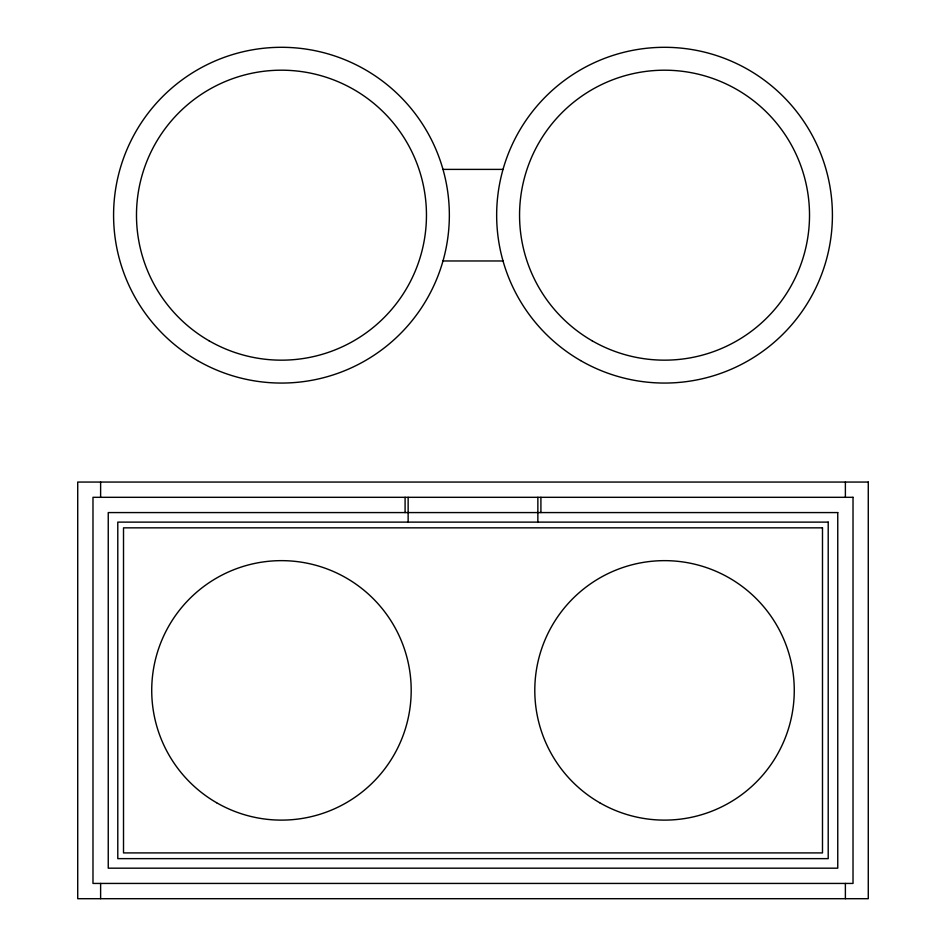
<?xml version="1.0" encoding="UTF-8"?>
<svg xmlns="http://www.w3.org/2000/svg" width="946" height="946" viewBox="0 0 946 946"><rect width="100%" height="100%" fill="white"/><g stroke="black" fill="none" stroke-linecap="round" stroke-linejoin="round"><path stroke-width="1.42" d="M442.976 169.393L503.024 169.393M442.976 260.966L503.024 260.966M845.381 482.058L845.381 497.312M845.381 883.434L845.381 898.7M540.911 497.312L540.911 512.578M537.86 497.312L537.86 522.121M408.14 497.312L408.14 522.121M405.089 497.312L405.089 512.578M100.619 482.058L100.619 497.312M100.619 883.434L100.619 898.7M868.274 482.058L77.726 482.058L77.726 898.7L868.274 898.7L868.274 482.058M853.02 497.312L92.98 497.312L92.98 883.434L853.02 883.434L853.02 497.312M837.754 512.578L108.246 512.578L108.246 868.18L837.754 868.18L837.754 512.578M828.211 522.121L117.789 522.121L117.789 858.637L828.211 858.637L828.211 522.121M822.488 527.844L123.512 527.844L123.512 852.914L822.488 852.914L822.488 527.844M216.599 802.728A129.72 129.72 0 0 0 411.191 690.379A129.72 129.72 0 0 0 216.599 578.03A129.72 129.72 0 0 0 216.599 802.728M599.669 802.728A129.72 129.72 0 0 0 794.262 690.379A129.72 129.72 0 0 0 599.669 578.03A129.72 129.72 0 0 0 599.669 802.728M580.596 360.568A167.88 167.88 0 0 0 832.409 215.18A167.88 167.88 0 0 0 580.596 69.791A167.88 167.88 0 0 0 580.596 360.568M592.042 340.737A144.986 144.986 0 0 0 809.516 215.18A144.986 144.986 0 0 0 592.042 89.622A144.986 144.986 0 0 0 592.042 340.737M197.525 360.568A167.88 167.88 0 0 0 449.35 215.18A167.88 167.88 0 0 0 197.525 69.791A167.88 167.88 0 0 0 197.525 360.568M208.971 340.737A144.986 144.986 0 0 0 426.457 215.18A144.986 144.986 0 0 0 208.971 89.622A144.986 144.986 0 0 0 208.971 340.737"/></g></svg>
